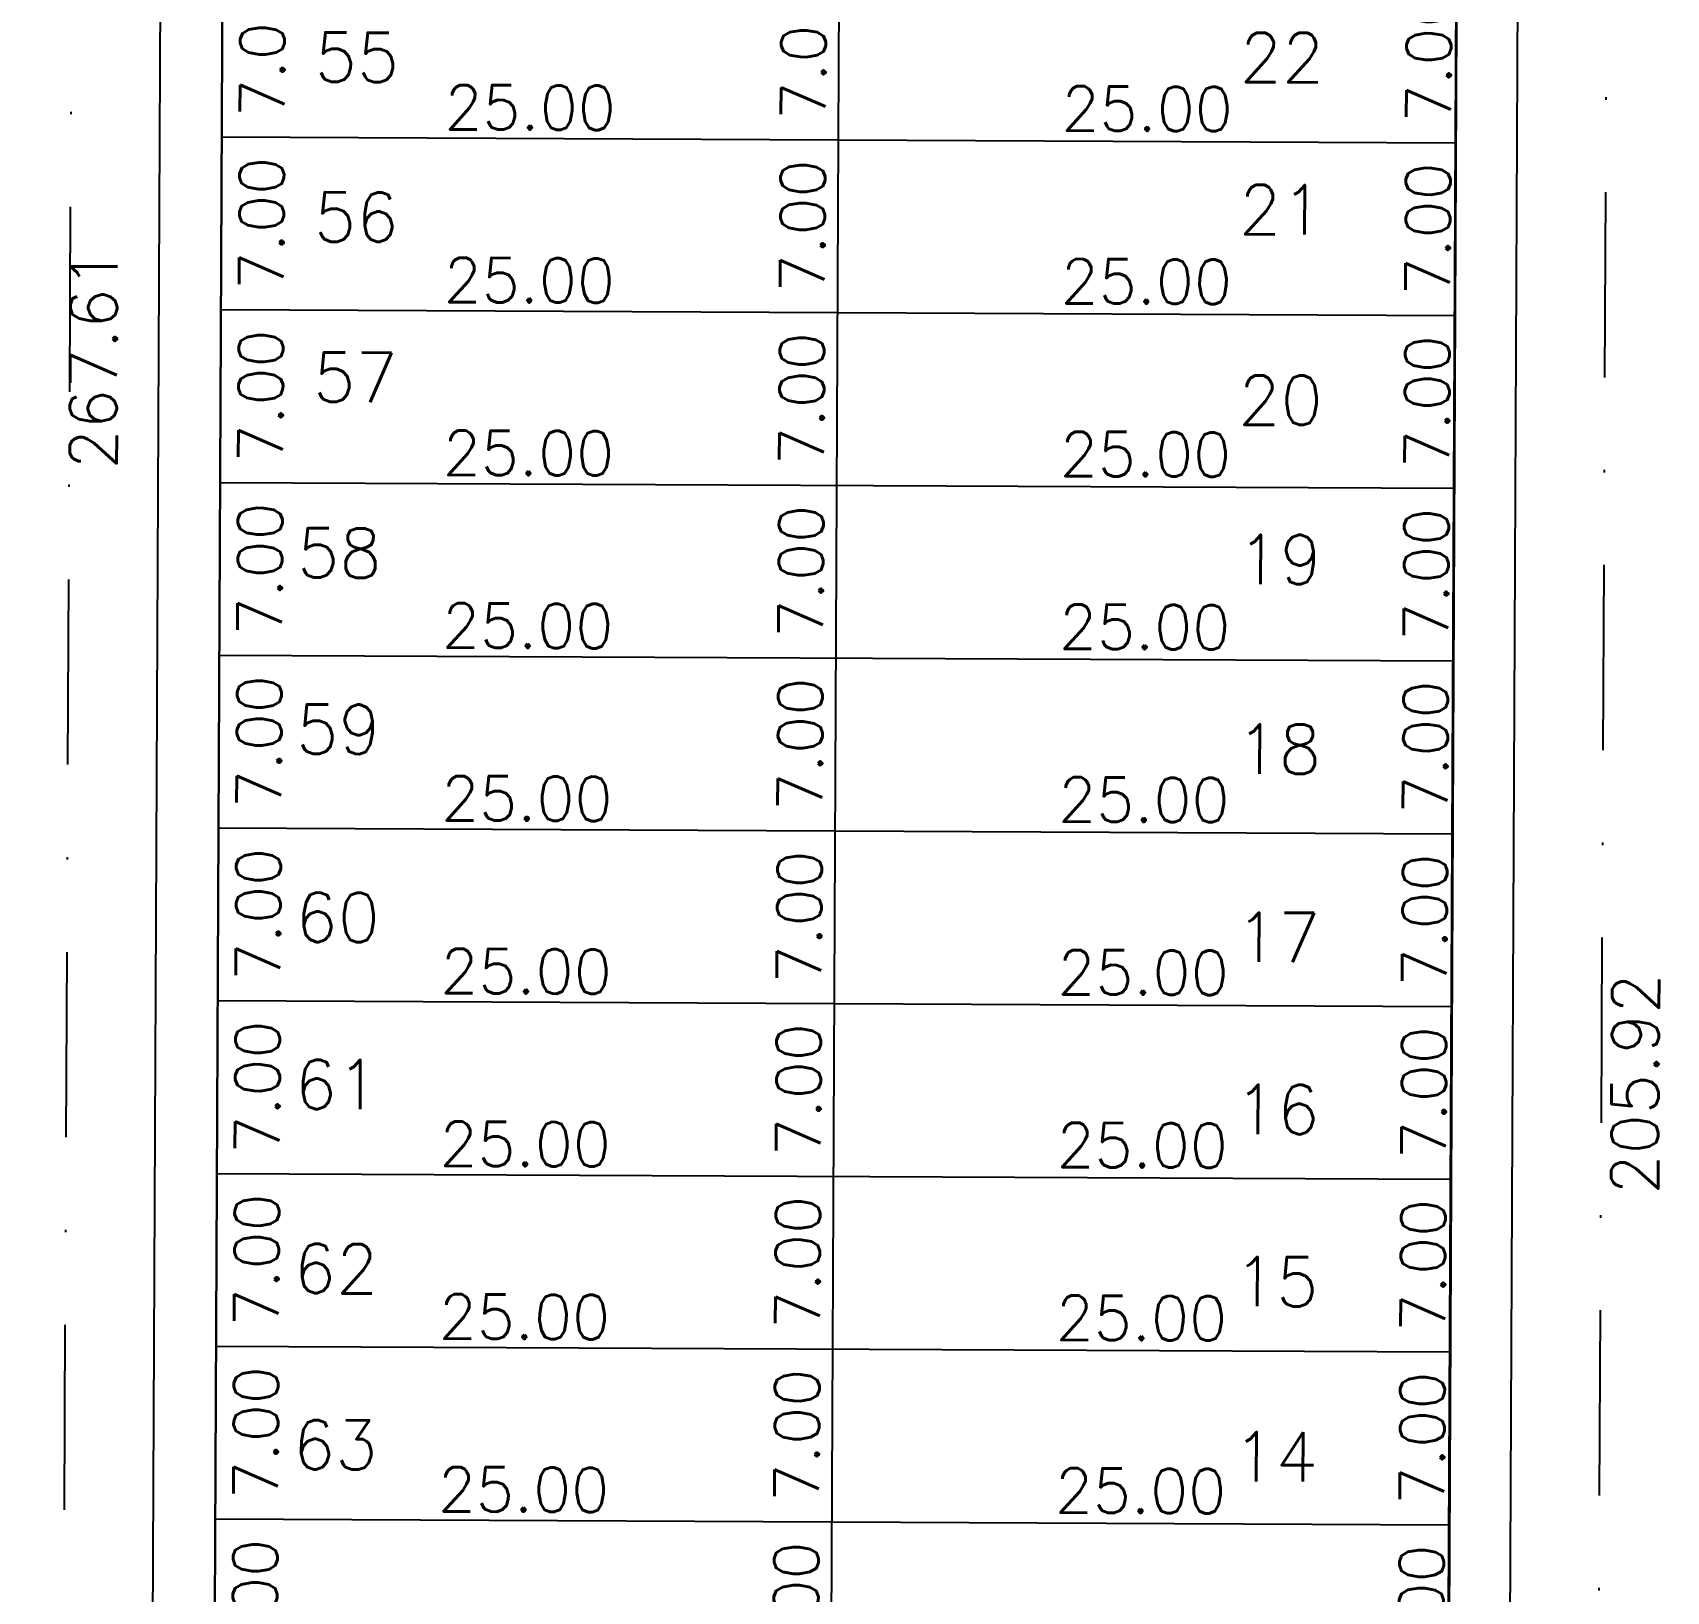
# Model space of a CAD drawing. Header units: millimetres. Extents: x -4430026 to 4783824, y 584 to 9593110.
# Drawn here: x 2734.7 to 2800.8, y 1777.1 to 1840.2 of the extents above; entities that cross this region are included whole.
import ezdxf
from ezdxf.enums import TextEntityAlignment as Align

# ---------------------------------------------------------------- set-up
doc = ezdxf.new("R2010")
doc.units = ezdxf.units.MM
doc.linetypes.add('DASHDOT', pattern=[1, 0.5, -0.25, 0, -0.25])
doc.linetypes.add('HIDDEN2', pattern=[0.1875, 0.125, -0.0625])
for name, color, linetype in [('boundary filipe', 6, 'Continuous'), ('Calçada', 1, 'Continuous'), ('Cota', 8, 'Continuous'), ('COTAS', 8, 'Continuous'), ('Lotes', 2, 'Continuous'), ('Numero de lotes', 5, 'Continuous'), ('Projeção', 8, 'HIDDEN2'), ('QUADRA', 4, 'Continuous')]:
    doc.layers.add(name, color=color, linetype=linetype)
doc.styles.add('arcad1', font='romans.shx')
doc.styles.add('ROMANS', font='romans.shx')
doc.dimstyles.new('BOLA100', dxfattribs={"dimscale": 0, "dimtxt": 1.9, "dimasz": 0.18, "dimexe": 0.18, "dimexo": 0.063, "dimgap": 0, "dimtad": 1, "dimzin": 4, "dimdsep": 46, "dimtxsty": 'ROMANS', "dimcen": 0.09, "dimse1": 1, "dimse2": 1, "dimsd1": 1, "dimsd2": 1, "dimclrt": 256, "dimaunit": 1, "dimadec": 4, "dimazin": 0, "dimtfac": 1.2, "dimtix": 1, "dimtmove": 2, "dimatfit": 3, "dimfxl": 1, "dimtvp": 2, "dimtolj": 1, "dimtzin": 4, "dimarcsym": 0})
doc.dimstyles.get("Standard").update_dxf_attribs({"dimtxt": 0.18, "dimasz": 0.18, "dimexe": 0.18, "dimexo": 0.0625, "dimgap": 0.09, "dimtad": 0, "dimtih": 1, "dimtoh": 1, "dimdec": 4, "dimzin": 0, "dimdsep": 46, "dimtxsty": 'Standard', "dimcen": 0.09, "dimadec": 0, "dimazin": 0, "dimtfac": 1, "dimtdec": 4, "dimtofl": 0, "dimtmove": 0, "dimatfit": 3, "dimfxl": 1, "dimtolj": 1, "dimtzin": 0, "dimarcsym": 0})

# ---------------------------------------------------------------- blocks, each defined once
blk = doc.blocks.new('*D14040')
at = {"layer": 'DEFPOINTS', "color": 0, "linetype": 'ByBlock'}
for p in [(2736.793, 1960.841), (2735.525, 1693.23), (2737.436, 1693.221)]:
    blk.add_point(p, dxfattribs=at)
at = {"layer": 'COTAS', "linetype": 'ByBlock', "insert": (2737.119, 1827.031), "char_height": 1.9, "attachment_point": 5, "rotation": 89.72858, "style": 'ROMANS'}
blk.add_mtext('\\A1;267.61', dxfattribs=at)
blk = doc.blocks.new('*D14045')
at = {"layer": 'DEFPOINTS', "color": 0, "linetype": 'ByBlock'}
for p in [(2798.708, 1900.612), (2797.733, 1694.698), (2800.04, 1694.687)]:
    blk.add_point(p, dxfattribs=at)
at = {"layer": 'COTAS', "linetype": 'ByBlock', "insert": (2799.578, 1797.649), "char_height": 1.9, "attachment_point": 5, "rotation": 89.72858, "style": 'ROMANS'}
blk.add_mtext('\\A1;205.92', dxfattribs=at)
blk = doc.blocks.new('*D12857')
at = {"layer": 'DEFPOINTS', "color": 0}
for p in [(2742.023, 1777.17), (2767.023, 1777.052), (2766.992, 1770.557)]:
    blk.add_point(p, dxfattribs=at)
at = {"layer": 'Cota', "color": 41, "insert": (2754.509, 1774.216), "char_height": 1.8, "attachment_point": 5, "rotation": 359.72858, "style": 'ROMANS'}
blk.add_mtext('\\A1;25.00', dxfattribs=at)
blk = doc.blocks.new('*D12859')
at = {"layer": 'DEFPOINTS', "color": 0}
for p in [(2742.037, 1780.029), (2747.276, 1780.004), (2742.003, 1773.029)]:
    blk.add_point(p, dxfattribs=at)
at = {"layer": 'Cota', "color": 41, "insert": (2743.66, 1776.521), "char_height": 1.8, "attachment_point": 5, "rotation": 89.72858, "style": 'ROMANS'}
blk.add_mtext('\\A1;7.00', dxfattribs=at)
blk = doc.blocks.new('*D12860')
at = {"layer": 'DEFPOINTS', "color": 0}
for p in [(2767.036, 1779.911), (2769.199, 1779.9), (2767.003, 1772.911)]:
    blk.add_point(p, dxfattribs=at)
at = {"layer": 'Cota', "color": 41, "insert": (2765.582, 1776.417), "char_height": 1.8, "attachment_point": 5, "rotation": 89.72858, "style": 'ROMANS'}
blk.add_mtext('\\A1;7.00', dxfattribs=at)
blk = doc.blocks.new('*D12861')
at = {"layer": 'DEFPOINTS', "color": 0}
for p in [(2792.036, 1779.792), (2794.536, 1779.78), (2792.003, 1772.792)]:
    blk.add_point(p, dxfattribs=at)
at = {"layer": 'Cota', "color": 41, "insert": (2790.919, 1776.297), "char_height": 1.8, "attachment_point": 5, "rotation": 89.72858, "style": 'ROMANS'}
blk.add_mtext('\\A1;7.00', dxfattribs=at)
blk = doc.blocks.new('*D12862')
at = {"layer": 'DEFPOINTS', "color": 0}
for p in [(2742.056, 1784.17), (2767.056, 1784.052), (2767.025, 1777.557)]:
    blk.add_point(p, dxfattribs=at)
at = {"layer": 'Cota', "color": 41, "insert": (2754.542, 1781.216), "char_height": 1.8, "attachment_point": 5, "rotation": 359.72858, "style": 'ROMANS'}
blk.add_mtext('\\A1;25.00', dxfattribs=at)
blk = doc.blocks.new('*D12863')
at = {"layer": 'DEFPOINTS', "color": 0}
for p in [(2767.048, 1782.393), (2792.048, 1782.275), (2792.025, 1777.507)]:
    blk.add_point(p, dxfattribs=at)
at = {"layer": 'Cota', "color": 41, "insert": (2779.542, 1781.166), "char_height": 1.8, "attachment_point": 5, "rotation": 359.72858, "style": 'ROMANS'}
blk.add_mtext('\\A1;25.00', dxfattribs=at)
blk = doc.blocks.new('*D12864')
at = {"layer": 'DEFPOINTS', "color": 0}
for p in [(2742.07, 1787.029), (2747.309, 1787.004), (2742.037, 1780.029)]:
    blk.add_point(p, dxfattribs=at)
at = {"layer": 'Cota', "color": 41, "insert": (2743.693, 1783.521), "char_height": 1.8, "attachment_point": 5, "rotation": 89.72858, "style": 'ROMANS'}
blk.add_mtext('\\A1;7.00', dxfattribs=at)
blk = doc.blocks.new('*D12865')
at = {"layer": 'DEFPOINTS', "color": 0}
for p in [(2767.069, 1786.91), (2769.232, 1786.9), (2767.036, 1779.911)]:
    blk.add_point(p, dxfattribs=at)
at = {"layer": 'Cota', "color": 41, "insert": (2765.616, 1783.417), "char_height": 1.8, "attachment_point": 5, "rotation": 89.72858, "style": 'ROMANS'}
blk.add_mtext('\\A1;7.00', dxfattribs=at)
blk = doc.blocks.new('*D12866')
at = {"layer": 'DEFPOINTS', "color": 0}
for p in [(2792.069, 1786.792), (2794.569, 1786.78), (2792.036, 1779.792)]:
    blk.add_point(p, dxfattribs=at)
at = {"layer": 'Cota', "color": 41, "insert": (2790.953, 1783.297), "char_height": 1.8, "attachment_point": 5, "rotation": 89.72858, "style": 'ROMANS'}
blk.add_mtext('\\A1;7.00', dxfattribs=at)
blk = doc.blocks.new('*D12867')
at = {"layer": 'DEFPOINTS', "color": 0}
for p in [(2742.089, 1791.17), (2767.089, 1791.052), (2767.058, 1784.557)]:
    blk.add_point(p, dxfattribs=at)
at = {"layer": 'Cota', "color": 41, "insert": (2754.576, 1788.216), "char_height": 1.8, "attachment_point": 5, "rotation": 359.72858, "style": 'ROMANS'}
blk.add_mtext('\\A1;25.00', dxfattribs=at)
blk = doc.blocks.new('*D12868')
at = {"layer": 'DEFPOINTS', "color": 0}
for p in [(2767.081, 1789.393), (2792.081, 1789.275), (2792.058, 1784.507)]:
    blk.add_point(p, dxfattribs=at)
at = {"layer": 'Cota', "color": 41, "insert": (2779.576, 1788.166), "char_height": 1.8, "attachment_point": 5, "rotation": 359.72858, "style": 'ROMANS'}
blk.add_mtext('\\A1;25.00', dxfattribs=at)
blk = doc.blocks.new('*D12869')
at = {"layer": 'DEFPOINTS', "color": 0}
for p in [(2742.103, 1794.029), (2747.342, 1794.004), (2742.07, 1787.029)]:
    blk.add_point(p, dxfattribs=at)
at = {"layer": 'Cota', "color": 41, "insert": (2743.726, 1790.521), "char_height": 1.8, "attachment_point": 5, "rotation": 89.72858, "style": 'ROMANS'}
blk.add_mtext('\\A1;7.00', dxfattribs=at)
blk = doc.blocks.new('*D12870')
at = {"layer": 'DEFPOINTS', "color": 0}
for p in [(2767.103, 1793.91), (2769.265, 1793.9), (2767.069, 1786.91)]:
    blk.add_point(p, dxfattribs=at)
at = {"layer": 'Cota', "color": 41, "insert": (2765.649, 1790.417), "char_height": 1.8, "attachment_point": 5, "rotation": 89.72858, "style": 'ROMANS'}
blk.add_mtext('\\A1;7.00', dxfattribs=at)
blk = doc.blocks.new('*D12871')
at = {"layer": 'DEFPOINTS', "color": 0}
for p in [(2792.102, 1793.792), (2794.602, 1793.78), (2792.069, 1786.792)]:
    blk.add_point(p, dxfattribs=at)
at = {"layer": 'Cota', "color": 41, "insert": (2790.986, 1790.297), "char_height": 1.8, "attachment_point": 5, "rotation": 89.72858, "style": 'ROMANS'}
blk.add_mtext('\\A1;7.00', dxfattribs=at)
blk = doc.blocks.new('*D12872')
at = {"layer": 'DEFPOINTS', "color": 0}
for p in [(2742.123, 1798.17), (2767.122, 1798.052), (2767.092, 1791.556)]:
    blk.add_point(p, dxfattribs=at)
at = {"layer": 'Cota', "color": 41, "insert": (2754.609, 1795.216), "char_height": 1.8, "attachment_point": 5, "rotation": 359.72858, "style": 'ROMANS'}
blk.add_mtext('\\A1;25.00', dxfattribs=at)
blk = doc.blocks.new('*D12873')
at = {"layer": 'DEFPOINTS', "color": 0}
for p in [(2767.114, 1796.393), (2792.114, 1796.275), (2792.092, 1791.507)]:
    blk.add_point(p, dxfattribs=at)
at = {"layer": 'Cota', "color": 41, "insert": (2779.609, 1795.166), "char_height": 1.8, "attachment_point": 5, "rotation": 359.72858, "style": 'ROMANS'}
blk.add_mtext('\\A1;25.00', dxfattribs=at)
blk = doc.blocks.new('*D12874')
at = {"layer": 'DEFPOINTS', "color": 0}
for p in [(2742.136, 1801.029), (2747.376, 1801.004), (2742.103, 1794.029)]:
    blk.add_point(p, dxfattribs=at)
at = {"layer": 'Cota', "color": 41, "insert": (2743.759, 1797.521), "char_height": 1.8, "attachment_point": 5, "rotation": 89.72858, "style": 'ROMANS'}
blk.add_mtext('\\A1;7.00', dxfattribs=at)
blk = doc.blocks.new('*D12875')
at = {"layer": 'DEFPOINTS', "color": 0}
for p in [(2767.136, 1800.91), (2769.298, 1800.9), (2767.103, 1793.91)]:
    blk.add_point(p, dxfattribs=at)
at = {"layer": 'Cota', "color": 41, "insert": (2765.682, 1797.417), "char_height": 1.8, "attachment_point": 5, "rotation": 89.72858, "style": 'ROMANS'}
blk.add_mtext('\\A1;7.00', dxfattribs=at)
blk = doc.blocks.new('*D12876')
at = {"layer": 'DEFPOINTS', "color": 0}
for p in [(2792.136, 1800.792), (2794.636, 1800.78), (2792.102, 1793.792)]:
    blk.add_point(p, dxfattribs=at)
at = {"layer": 'Cota', "color": 41, "insert": (2791.019, 1797.297), "char_height": 1.8, "attachment_point": 5, "rotation": 89.72858, "style": 'ROMANS'}
blk.add_mtext('\\A1;7.00', dxfattribs=at)
blk = doc.blocks.new('*D12877')
at = {"layer": 'DEFPOINTS', "color": 0}
for p in [(2742.156, 1805.17), (2767.155, 1805.051), (2767.125, 1798.556)]:
    blk.add_point(p, dxfattribs=at)
at = {"layer": 'Cota', "color": 41, "insert": (2754.642, 1802.216), "char_height": 1.8, "attachment_point": 5, "rotation": 359.72858, "style": 'ROMANS'}
blk.add_mtext('\\A1;25.00', dxfattribs=at)
blk = doc.blocks.new('*D12878')
at = {"layer": 'DEFPOINTS', "color": 0}
for p in [(2767.148, 1803.393), (2792.147, 1803.275), (2792.125, 1798.507)]:
    blk.add_point(p, dxfattribs=at)
at = {"layer": 'Cota', "color": 41, "insert": (2779.642, 1802.166), "char_height": 1.8, "attachment_point": 5, "rotation": 359.72858, "style": 'ROMANS'}
blk.add_mtext('\\A1;25.00', dxfattribs=at)
blk = doc.blocks.new('*D12879')
at = {"layer": 'DEFPOINTS', "color": 0}
for p in [(2742.169, 1808.029), (2747.409, 1808.004), (2742.136, 1801.029)]:
    blk.add_point(p, dxfattribs=at)
at = {"layer": 'Cota', "color": 41, "insert": (2743.792, 1804.521), "char_height": 1.8, "attachment_point": 5, "rotation": 89.72858, "style": 'ROMANS'}
blk.add_mtext('\\A1;7.00', dxfattribs=at)
blk = doc.blocks.new('*D12880')
at = {"layer": 'DEFPOINTS', "color": 0}
for p in [(2767.169, 1807.91), (2769.332, 1807.9), (2767.136, 1800.91)]:
    blk.add_point(p, dxfattribs=at)
at = {"layer": 'Cota', "color": 41, "insert": (2765.715, 1804.417), "char_height": 1.8, "attachment_point": 5, "rotation": 89.72858, "style": 'ROMANS'}
blk.add_mtext('\\A1;7.00', dxfattribs=at)
blk = doc.blocks.new('*D12881')
at = {"layer": 'DEFPOINTS', "color": 0}
for p in [(2792.169, 1807.792), (2794.669, 1807.78), (2792.136, 1800.792)]:
    blk.add_point(p, dxfattribs=at)
at = {"layer": 'Cota', "color": 41, "insert": (2791.052, 1804.297), "char_height": 1.8, "attachment_point": 5, "rotation": 89.72858, "style": 'ROMANS'}
blk.add_mtext('\\A1;7.00', dxfattribs=at)
blk = doc.blocks.new('*D12882')
at = {"layer": 'DEFPOINTS', "color": 0}
for p in [(2742.189, 1812.17), (2767.189, 1812.051), (2767.158, 1805.556)]:
    blk.add_point(p, dxfattribs=at)
at = {"layer": 'Cota', "color": 41, "insert": (2754.675, 1809.216), "char_height": 1.8, "attachment_point": 5, "rotation": 359.72858, "style": 'ROMANS'}
blk.add_mtext('\\A1;25.00', dxfattribs=at)
blk = doc.blocks.new('*D12883')
at = {"layer": 'DEFPOINTS', "color": 0}
for p in [(2767.181, 1810.393), (2792.18, 1810.275), (2792.158, 1805.507)]:
    blk.add_point(p, dxfattribs=at)
at = {"layer": 'Cota', "color": 41, "insert": (2779.675, 1809.166), "char_height": 1.8, "attachment_point": 5, "rotation": 359.72858, "style": 'ROMANS'}
blk.add_mtext('\\A1;25.00', dxfattribs=at)
blk = doc.blocks.new('*D12884')
at = {"layer": 'DEFPOINTS', "color": 0}
for p in [(2742.202, 1815.029), (2747.442, 1815.004), (2742.169, 1808.029)]:
    blk.add_point(p, dxfattribs=at)
at = {"layer": 'Cota', "color": 41, "insert": (2743.825, 1811.521), "char_height": 1.8, "attachment_point": 5, "rotation": 89.72858, "style": 'ROMANS'}
blk.add_mtext('\\A1;7.00', dxfattribs=at)
blk = doc.blocks.new('*D12885')
at = {"layer": 'DEFPOINTS', "color": 0}
for p in [(2767.202, 1814.91), (2769.365, 1814.9), (2767.169, 1807.91)]:
    blk.add_point(p, dxfattribs=at)
at = {"layer": 'Cota', "color": 41, "insert": (2765.748, 1811.417), "char_height": 1.8, "attachment_point": 5, "rotation": 89.72858, "style": 'ROMANS'}
blk.add_mtext('\\A1;7.00', dxfattribs=at)
blk = doc.blocks.new('*D12886')
at = {"layer": 'DEFPOINTS', "color": 0}
for p in [(2792.202, 1814.792), (2794.702, 1814.78), (2792.169, 1807.792)]:
    blk.add_point(p, dxfattribs=at)
at = {"layer": 'Cota', "color": 41, "insert": (2791.085, 1811.297), "char_height": 1.8, "attachment_point": 5, "rotation": 89.72858, "style": 'ROMANS'}
blk.add_mtext('\\A1;7.00', dxfattribs=at)
blk = doc.blocks.new('*D12887')
at = {"layer": 'DEFPOINTS', "color": 0}
for p in [(2742.222, 1819.17), (2767.222, 1819.051), (2767.191, 1812.556)]:
    blk.add_point(p, dxfattribs=at)
at = {"layer": 'Cota', "color": 41, "insert": (2754.708, 1816.215), "char_height": 1.8, "attachment_point": 5, "rotation": 359.72858, "style": 'ROMANS'}
blk.add_mtext('\\A1;25.00', dxfattribs=at)
blk = doc.blocks.new('*D12888')
at = {"layer": 'DEFPOINTS', "color": 0}
for p in [(2767.214, 1817.393), (2792.214, 1817.275), (2792.191, 1812.507)]:
    blk.add_point(p, dxfattribs=at)
at = {"layer": 'Cota', "color": 41, "insert": (2779.708, 1816.166), "char_height": 1.8, "attachment_point": 5, "rotation": 359.72858, "style": 'ROMANS'}
blk.add_mtext('\\A1;25.00', dxfattribs=at)
blk = doc.blocks.new('*D12889')
at = {"layer": 'DEFPOINTS', "color": 0}
for p in [(2742.236, 1822.028), (2747.475, 1822.004), (2742.202, 1815.029)]:
    blk.add_point(p, dxfattribs=at)
at = {"layer": 'Cota', "color": 41, "insert": (2743.859, 1818.521), "char_height": 1.8, "attachment_point": 5, "rotation": 89.72858, "style": 'ROMANS'}
blk.add_mtext('\\A1;7.00', dxfattribs=at)
blk = doc.blocks.new('*D12890')
at = {"layer": 'DEFPOINTS', "color": 0}
for p in [(2767.235, 1821.91), (2769.398, 1821.9), (2767.202, 1814.91)]:
    blk.add_point(p, dxfattribs=at)
at = {"layer": 'Cota', "color": 41, "insert": (2765.781, 1818.417), "char_height": 1.8, "attachment_point": 5, "rotation": 89.72858, "style": 'ROMANS'}
blk.add_mtext('\\A1;7.00', dxfattribs=at)
blk = doc.blocks.new('*D12891')
at = {"layer": 'DEFPOINTS', "color": 0}
for p in [(2792.235, 1821.792), (2794.735, 1821.78), (2792.202, 1814.792)]:
    blk.add_point(p, dxfattribs=at)
at = {"layer": 'Cota', "color": 41, "insert": (2791.118, 1818.297), "char_height": 1.8, "attachment_point": 5, "rotation": 89.72858, "style": 'ROMANS'}
blk.add_mtext('\\A1;7.00', dxfattribs=at)
blk = doc.blocks.new('*D12892')
at = {"layer": 'DEFPOINTS', "color": 0}
for p in [(2742.255, 1826.17), (2767.255, 1826.051), (2767.224, 1819.556)]:
    blk.add_point(p, dxfattribs=at)
at = {"layer": 'Cota', "color": 41, "insert": (2754.741, 1823.215), "char_height": 1.8, "attachment_point": 5, "rotation": 359.72858, "style": 'ROMANS'}
blk.add_mtext('\\A1;25.00', dxfattribs=at)
blk = doc.blocks.new('*D12893')
at = {"layer": 'DEFPOINTS', "color": 0}
for p in [(2767.247, 1824.393), (2792.247, 1824.274), (2792.224, 1819.507)]:
    blk.add_point(p, dxfattribs=at)
at = {"layer": 'Cota', "color": 41, "insert": (2779.741, 1823.166), "char_height": 1.8, "attachment_point": 5, "rotation": 359.72858, "style": 'ROMANS'}
blk.add_mtext('\\A1;25.00', dxfattribs=at)
blk = doc.blocks.new('*D12894')
at = {"layer": 'DEFPOINTS', "color": 0}
for p in [(2742.269, 1829.028), (2747.508, 1829.004), (2742.236, 1822.028)]:
    blk.add_point(p, dxfattribs=at)
at = {"layer": 'Cota', "color": 41, "insert": (2743.892, 1825.521), "char_height": 1.8, "attachment_point": 5, "rotation": 89.72858, "style": 'ROMANS'}
blk.add_mtext('\\A1;7.00', dxfattribs=at)
blk = doc.blocks.new('*D12895')
at = {"layer": 'DEFPOINTS', "color": 0}
for p in [(2767.268, 1828.91), (2769.431, 1828.9), (2767.235, 1821.91)]:
    blk.add_point(p, dxfattribs=at)
at = {"layer": 'Cota', "color": 41, "insert": (2765.814, 1825.417), "char_height": 1.8, "attachment_point": 5, "rotation": 89.72858, "style": 'ROMANS'}
blk.add_mtext('\\A1;7.00', dxfattribs=at)
blk = doc.blocks.new('*D12896')
at = {"layer": 'DEFPOINTS', "color": 0}
for p in [(2792.268, 1828.792), (2794.768, 1828.78), (2792.235, 1821.792)]:
    blk.add_point(p, dxfattribs=at)
at = {"layer": 'Cota', "color": 41, "insert": (2791.152, 1825.297), "char_height": 1.8, "attachment_point": 5, "rotation": 89.72858, "style": 'ROMANS'}
blk.add_mtext('\\A1;7.00', dxfattribs=at)
blk = doc.blocks.new('*D12897')
at = {"layer": 'DEFPOINTS', "color": 0}
for p in [(2742.288, 1833.17), (2767.288, 1833.051), (2767.257, 1826.556)]:
    blk.add_point(p, dxfattribs=at)
at = {"layer": 'Cota', "color": 41, "insert": (2754.775, 1830.215), "char_height": 1.8, "attachment_point": 5, "rotation": 359.72858, "style": 'ROMANS'}
blk.add_mtext('\\A1;25.00', dxfattribs=at)
blk = doc.blocks.new('*D12898')
at = {"layer": 'DEFPOINTS', "color": 0}
for p in [(2767.28, 1831.393), (2792.28, 1831.274), (2792.257, 1826.507)]:
    blk.add_point(p, dxfattribs=at)
at = {"layer": 'Cota', "color": 41, "insert": (2779.775, 1830.166), "char_height": 1.8, "attachment_point": 5, "rotation": 359.72858, "style": 'ROMANS'}
blk.add_mtext('\\A1;25.00', dxfattribs=at)
blk = doc.blocks.new('*D12899')
at = {"layer": 'DEFPOINTS', "color": 0}
for p in [(2742.302, 1836.028), (2747.541, 1836.004), (2742.269, 1829.028)]:
    blk.add_point(p, dxfattribs=at)
at = {"layer": 'Cota', "color": 41, "insert": (2743.925, 1832.521), "char_height": 1.8, "attachment_point": 5, "rotation": 89.72858, "style": 'ROMANS'}
blk.add_mtext('\\A1;7.00', dxfattribs=at)
blk = doc.blocks.new('*D12900')
at = {"layer": 'DEFPOINTS', "color": 0}
for p in [(2767.302, 1835.91), (2769.464, 1835.9), (2767.268, 1828.91)]:
    blk.add_point(p, dxfattribs=at)
at = {"layer": 'Cota', "color": 41, "insert": (2765.848, 1832.417), "char_height": 1.8, "attachment_point": 5, "rotation": 89.72858, "style": 'ROMANS'}
blk.add_mtext('\\A1;7.00', dxfattribs=at)
blk = doc.blocks.new('*D12901')
at = {"layer": 'DEFPOINTS', "color": 0}
for p in [(2792.301, 1835.791), (2794.801, 1835.78), (2792.268, 1828.792)]:
    blk.add_point(p, dxfattribs=at)
at = {"layer": 'Cota', "color": 41, "insert": (2791.185, 1832.297), "char_height": 1.8, "attachment_point": 5, "rotation": 89.72858, "style": 'ROMANS'}
blk.add_mtext('\\A1;7.00', dxfattribs=at)
blk = doc.blocks.new('*D12902')
at = {"layer": 'DEFPOINTS', "color": 0}
for p in [(2742.322, 1840.17), (2767.321, 1840.051), (2767.29, 1833.556)]:
    blk.add_point(p, dxfattribs=at)
at = {"layer": 'Cota', "color": 41, "insert": (2754.808, 1837.215), "char_height": 1.8, "attachment_point": 5, "rotation": 359.72858, "style": 'ROMANS'}
blk.add_mtext('\\A1;25.00', dxfattribs=at)
blk = doc.blocks.new('*D12903')
at = {"layer": 'DEFPOINTS', "color": 0}
for p in [(2767.313, 1838.393), (2792.313, 1838.274), (2792.291, 1833.507)]:
    blk.add_point(p, dxfattribs=at)
at = {"layer": 'Cota', "color": 41, "insert": (2779.808, 1837.166), "char_height": 1.8, "attachment_point": 5, "rotation": 359.72858, "style": 'ROMANS'}
blk.add_mtext('\\A1;25.00', dxfattribs=at)
blk = doc.blocks.new('*D12904')
at = {"layer": 'DEFPOINTS', "color": 0}
for p in [(2742.335, 1843.028), (2747.575, 1843.003), (2742.302, 1836.028)]:
    blk.add_point(p, dxfattribs=at)
at = {"layer": 'Cota', "color": 41, "insert": (2743.958, 1839.521), "char_height": 1.8, "attachment_point": 5, "rotation": 89.72858, "style": 'ROMANS'}
blk.add_mtext('\\A1;7.00', dxfattribs=at)
blk = doc.blocks.new('*D12905')
at = {"layer": 'DEFPOINTS', "color": 0}
for p in [(2767.335, 1842.91), (2769.497, 1842.9), (2767.302, 1835.91)]:
    blk.add_point(p, dxfattribs=at)
at = {"layer": 'Cota', "color": 41, "insert": (2765.881, 1839.417), "char_height": 1.8, "attachment_point": 5, "rotation": 89.72858, "style": 'ROMANS'}
blk.add_mtext('\\A1;7.00', dxfattribs=at)
blk = doc.blocks.new('*D12906')
at = {"layer": 'DEFPOINTS', "color": 0}
for p in [(2792.334, 1842.791), (2794.834, 1842.78), (2792.301, 1835.791)]:
    blk.add_point(p, dxfattribs=at)
at = {"layer": 'Cota', "color": 41, "insert": (2791.218, 1839.297), "char_height": 1.8, "attachment_point": 5, "rotation": 89.72858, "style": 'ROMANS'}
blk.add_mtext('\\A1;7.00', dxfattribs=at)

msp = doc.modelspace()

# ---------------------------------------------------------------- linework, layer by layer
at = {"layer": 'boundary filipe', "linetype": 'ByBlock', "elevation": 2.439}
msp.add_lwpolyline([(2791.72, 1705.051), (2741.699, 1704.326), (2742.865, 1954.849), (2792.87, 1955.746)], close=True, dxfattribs=at)
at = {"layer": 'boundary filipe', "elevation": 2.439}
msp.add_lwpolyline([(2792.87, 1955.746), (2742.865, 1954.849), (2741.699, 1704.326), (2791.72, 1705.051), (2792.87, 1955.746)], dxfattribs=at)
at = {"layer": 'Calçada'}
for p, q in [((2794.198, 1708.45, 2.439), (2795.353, 1952.154, 2.439)), ((2739.195, 1707.884, 2.439), (2740.349, 1951.439, 2.439))]:
    msp.add_line(p, q, dxfattribs=at)
at = {"layer": 'Lotes'}
for p, q in [((2766.68, 1704.606, 2.439), (2767.867, 1955.297, 2.439)), ((2742.302, 1836.028, 2.439), (2792.301, 1835.791, 2.439)), ((2742.269, 1829.028, 2.439), (2792.268, 1828.792, 2.439)), ((2742.236, 1822.028, 2.439), (2792.235, 1821.792, 2.439)), ((2742.202, 1815.029, 2.439), (2792.202, 1814.792, 2.439)), ((2742.169, 1808.029, 2.439), (2792.169, 1807.792, 2.439)), ((2742.136, 1801.029, 2.439), (2792.136, 1800.792, 2.439)), ((2742.103, 1794.029, 2.439), (2792.102, 1793.792, 2.439)), ((2742.07, 1787.029, 2.439), (2792.069, 1786.792, 2.439)), ((2742.037, 1780.029, 2.439), (2792.036, 1779.792, 2.439))]:
    msp.add_line(p, q, dxfattribs=at)
at = {"layer": 'Projeção', "linetype": 'DASHDOT', "ltscale": 15}
for p, q in [((2796.854, 1509.184, 2.439), (2798.999, 1961.957, 2.439)), ((2734.651, 1508.594, 2.439), (2736.793, 1960.841, 2.439))]:
    msp.add_line(p, q, dxfattribs=at)
at = {"layer": 'QUADRA', "linetype": 'ByBlock', "elevation": 2.439}
msp.add_lwpolyline([(2791.682, 1705.05), (2792.87, 1955.746), (2742.865, 1954.849), (2741.678, 1704.326, 0.003264)], format="xyb", close=True, dxfattribs=at)

# ---------------------------------------------------------------- texts
at = {"layer": 'Numero de lotes', "style": 'arcad1'}
for s, p in [('55', (2747.794, 1839.251, 2.439)), ('22', (2785.274, 1839.243, 2.439)), ('56', (2747.763, 1832.775, 2.439)), ('21', (2785.245, 1833.076, 2.439)), ('57', (2747.732, 1826.285, 2.439)), ('20', (2785.209, 1825.357, 2.439)), ('58', (2747.079, 1819.164, 2.439)), ('19', (2785.178, 1818.905, 2.439)), ('59', (2747.045, 1812.025, 2.439)), ('18', (2785.142, 1811.218, 2.439)), ('60', (2747.009, 1804.399, 2.439)), ('17', (2785.106, 1803.592, 2.439)), ('61', (2746.977, 1797.631, 2.439)), ('16', (2785.073, 1796.615, 2.439)), ('62', (2746.942, 1790.167, 2.439)), ('15', (2785.039, 1789.638, 2.439)), ('63', (2746.908, 1783.028, 2.439)), ('14', (2785.006, 1782.544, 2.439))]:
    msp.add_text(s, height=2, rotation=359.72858, dxfattribs=at).set_placement(p, align=Align.MIDDLE_CENTER)

# ---------------------------------------------------------------- dimensions: what is measured, and where the dimension line sits
at = {"layer": 'Cota'}
for p1, p2, distance, picture, middle in [((2742.302, 1836.028, 2.439), (2742.335, 1843.028, 2.439), -5.24, '*D12904', (2743.958, 1839.521, 2.439)), ((2767.302, 1835.91, 2.439), (2767.335, 1842.91, 2.439), -2.163, '*D12905', (2765.881, 1839.417, 2.439)), ((2792.301, 1835.791, 2.439), (2792.334, 1842.791, 2.439), -2.5, '*D12906', (2791.218, 1839.297, 2.439)), ((2742.322, 1840.17, 2.439), (2767.321, 1840.051, 2.439), -6.495, '*D12902', (2754.808, 1837.215, 2.439)), ((2767.313, 1838.393, 2.439), (2792.313, 1838.274, 2.439), -4.768, '*D12903', (2779.808, 1837.166, 2.439)), ((2742.269, 1829.028, 2.439), (2742.302, 1836.028, 2.439), -5.24, '*D12899', (2743.925, 1832.521, 2.439)), ((2767.268, 1828.91, 2.439), (2767.302, 1835.91, 2.439), -2.163, '*D12900', (2765.848, 1832.417, 2.439)), ((2792.268, 1828.792, 2.439), (2792.301, 1835.791, 2.439), -2.5, '*D12901', (2791.185, 1832.297, 2.439)), ((2742.288, 1833.17, 2.439), (2767.288, 1833.051, 2.439), -6.495, '*D12897', (2754.775, 1830.215, 2.439)), ((2767.28, 1831.393, 2.439), (2792.28, 1831.274, 2.439), -4.768, '*D12898', (2779.775, 1830.166, 2.439)), ((2742.236, 1822.028, 2.439), (2742.269, 1829.028, 2.439), -5.24, '*D12894', (2743.892, 1825.521, 2.439)), ((2767.235, 1821.91, 2.439), (2767.268, 1828.91, 2.439), -2.163, '*D12895', (2765.814, 1825.417, 2.439)), ((2792.235, 1821.792, 2.439), (2792.268, 1828.792, 2.439), -2.5, '*D12896', (2791.152, 1825.297, 2.439)), ((2742.255, 1826.17, 2.439), (2767.255, 1826.051, 2.439), -6.495, '*D12892', (2754.741, 1823.215, 2.439)), ((2767.247, 1824.393, 2.439), (2792.247, 1824.274, 2.439), -4.768, '*D12893', (2779.741, 1823.166, 2.439)), ((2742.202, 1815.029, 2.439), (2742.236, 1822.028, 2.439), -5.24, '*D12889', (2743.859, 1818.521, 2.439)), ((2767.202, 1814.91, 2.439), (2767.235, 1821.91, 2.439), -2.163, '*D12890', (2765.781, 1818.417, 2.439)), ((2792.202, 1814.792, 2.439), (2792.235, 1821.792, 2.439), -2.5, '*D12891', (2791.118, 1818.297, 2.439)), ((2742.222, 1819.17, 2.439), (2767.222, 1819.051, 2.439), -6.495, '*D12887', (2754.708, 1816.215, 2.439)), ((2767.214, 1817.393, 2.439), (2792.214, 1817.275, 2.439), -4.768, '*D12888', (2779.708, 1816.166, 2.439)), ((2742.169, 1808.029, 2.439), (2742.202, 1815.029, 2.439), -5.24, '*D12884', (2743.825, 1811.521, 2.439)), ((2767.169, 1807.91, 2.439), (2767.202, 1814.91, 2.439), -2.163, '*D12885', (2765.748, 1811.417, 2.439)), ((2792.169, 1807.792, 2.439), (2792.202, 1814.792, 2.439), -2.5, '*D12886', (2791.085, 1811.297, 2.439)), ((2742.189, 1812.17, 2.439), (2767.189, 1812.051, 2.439), -6.495, '*D12882', (2754.675, 1809.216, 2.439)), ((2767.181, 1810.393, 2.439), (2792.18, 1810.275, 2.439), -4.768, '*D12883', (2779.675, 1809.166, 2.439)), ((2742.136, 1801.029, 2.439), (2742.169, 1808.029, 2.439), -5.24, '*D12879', (2743.792, 1804.521, 2.439)), ((2767.136, 1800.91, 2.439), (2767.169, 1807.91, 2.439), -2.163, '*D12880', (2765.715, 1804.417, 2.439)), ((2792.136, 1800.792, 2.439), (2792.169, 1807.792, 2.439), -2.5, '*D12881', (2791.052, 1804.297, 2.439)), ((2742.156, 1805.17, 2.439), (2767.155, 1805.051, 2.439), -6.495, '*D12877', (2754.642, 1802.216, 2.439)), ((2767.148, 1803.393, 2.439), (2792.147, 1803.275, 2.439), -4.768, '*D12878', (2779.642, 1802.166, 2.439)), ((2742.103, 1794.029, 2.439), (2742.136, 1801.029, 2.439), -5.24, '*D12874', (2743.759, 1797.521, 2.439)), ((2767.103, 1793.91, 2.439), (2767.136, 1800.91, 2.439), -2.163, '*D12875', (2765.682, 1797.417, 2.439)), ((2792.102, 1793.792, 2.439), (2792.136, 1800.792, 2.439), -2.5, '*D12876', (2791.019, 1797.297, 2.439)), ((2742.123, 1798.17, 2.439), (2767.122, 1798.052, 2.439), -6.495, '*D12872', (2754.609, 1795.216, 2.439)), ((2767.114, 1796.393, 2.439), (2792.114, 1796.275, 2.439), -4.768, '*D12873', (2779.609, 1795.166, 2.439)), ((2742.07, 1787.029, 2.439), (2742.103, 1794.029, 2.439), -5.24, '*D12869', (2743.726, 1790.521, 2.439)), ((2767.069, 1786.91, 2.439), (2767.103, 1793.91, 2.439), -2.163, '*D12870', (2765.649, 1790.417, 2.439)), ((2792.069, 1786.792, 2.439), (2792.102, 1793.792, 2.439), -2.5, '*D12871', (2790.986, 1790.297, 2.439)), ((2742.089, 1791.17, 2.439), (2767.089, 1791.052, 2.439), -6.495, '*D12867', (2754.576, 1788.216, 2.439)), ((2767.081, 1789.393, 2.439), (2792.081, 1789.275, 2.439), -4.768, '*D12868', (2779.576, 1788.166, 2.439)), ((2742.037, 1780.029, 2.439), (2742.07, 1787.029, 2.439), -5.24, '*D12864', (2743.693, 1783.521, 2.439)), ((2767.036, 1779.911, 2.439), (2767.069, 1786.91, 2.439), -2.163, '*D12865', (2765.616, 1783.417, 2.439)), ((2792.036, 1779.792, 2.439), (2792.069, 1786.792, 2.439), -2.5, '*D12866', (2790.953, 1783.297, 2.439)), ((2742.056, 1784.17, 2.439), (2767.056, 1784.052, 2.439), -6.495, '*D12862', (2754.542, 1781.216, 2.439)), ((2767.048, 1782.393, 2.439), (2792.048, 1782.275, 2.439), -4.768, '*D12863', (2779.542, 1781.166, 2.439)), ((2742.003, 1773.029, 2.439), (2742.037, 1780.029, 2.439), -5.24, '*D12859', (2743.66, 1776.521, 2.439)), ((2767.003, 1772.911, 2.439), (2767.036, 1779.911, 2.439), -2.163, '*D12860', (2765.582, 1776.417, 2.439)), ((2792.003, 1772.792, 2.439), (2792.036, 1779.792, 2.439), -2.5, '*D12861', (2790.919, 1776.297, 2.439)), ((2742.023, 1777.17, 2.439), (2767.023, 1777.052, 2.439), -6.495, '*D12857', (2754.509, 1774.216, 2.439))]:
    dim = msp.add_aligned_dim(p1=p1, p2=p2, distance=distance, dimstyle='Standard', override={"dimtxt": 1.8, "dimexo": 0.063, "dimgap": 0, "dimtih": 0, "dimtoh": 0, "dimdec": 2, "dimzin": 4, "dimtxsty": 'ROMANS', "dimse1": 1, "dimse2": 1, "dimsd1": 1, "dimsd2": 1, "dimclrt": 41, "dimtfac": 1.2, "dimtdec": 2, "dimtix": 1, "dimtofl": 1, "dimtmove": 2, "dimfxl": 0.18, "dimfxlon": 1, "dimtvp": 2, "dimtzin": 4}, dxfattribs=at)
    dim.commit()
    dim.dimension.update_dxf_attribs({"geometry": picture, "text_midpoint": middle})
at = {"layer": 'COTAS', "linetype": 'ByBlock'}
for p1, p2, distance, picture, middle in [((2736.793, 1960.841, 2.439), (2735.525, 1693.23, 2.439), 1.91, '*D14040', (2737.119, 1827.031, 2.439)), ((2798.708, 1900.612, 2.439), (2797.733, 1694.698, 2.439), 2.307, '*D14045', (2799.578, 1797.649, 2.439))]:
    dim = msp.add_aligned_dim(p1=p1, p2=p2, distance=distance, dimstyle='BOLA100', override={"dimscale": 1, "dimfxl": 0.18}, dxfattribs=at)
    dim.commit()
    dim.dimension.update_dxf_attribs({"geometry": picture, "text_midpoint": middle})

doc.saveas('drawing.dxf')
